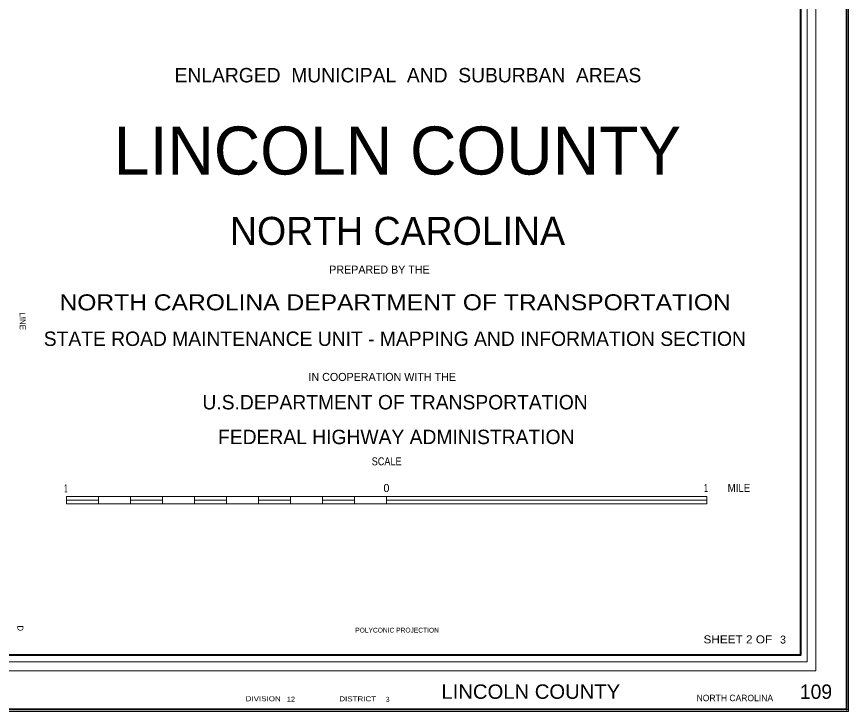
# Model space of a CAD drawing. Extents: x 363119 to 459937, y 174774 to 362671.
# Drawn here: x 443211 to 459937, y 239523 to 253492 of the extents above; entities that cross this region are included whole.
import ezdxf
from ezdxf.enums import TextEntityAlignment as Align

# ---------------------------------------------------------------- set-up
doc = ezdxf.new("R2010")
doc.units = 0
doc.header["$LTSCALE"] = 50
doc.header["$PDMODE"] = 32
doc.header["$PDSIZE"] = 25
doc.layers.add('1', color=7, linetype='Continuous', lineweight=25)
doc.layers.add('20', color=7, linetype='Continuous', lineweight=40)
doc.layers.add('12', color=7, linetype='Continuous')
doc.layers.add('7', color=7, linetype='Continuous')

msp = doc.modelspace()

# ---------------------------------------------------------------- linework, layer by layer
at = {"layer": '1', "lineweight": 13}
msp.add_lwpolyline([(459936.67, 239523.31), (363306.03, 239523.31), (363306.03, 295920.36), (459936.67, 295920.36)], close=True, dxfattribs=at)
at = {"layer": '1'}
msp.add_point((459901.67, 239558.32), dxfattribs=at)
at = {"layer": '20', "lineweight": 13}
for p, q in [((444214.54, 243695), (444214.54, 243844.75)), ((444214.54, 243844.75), (450651.91, 243844.75)), ((444214.54, 243769.88), (444858.27, 243769.88)), ((444214.54, 243695), (450651.91, 243695)), ((444858.27, 243695), (444858.27, 243844.75)), ((445502.01, 243695), (445502.01, 243844.75)), ((445502.01, 243769.88), (446145.75, 243769.88)), ((446145.75, 243695), (446145.75, 243844.75)), ((446789.49, 243695), (446789.49, 243844.75)), ((446789.49, 243769.88), (447433.22, 243769.88)), ((447433.22, 243695), (447433.22, 243844.75)), ((448076.96, 243695), (448076.96, 243844.75)), ((448076.96, 243769.88), (448720.7, 243769.88)), ((448720.7, 243695), (448720.7, 243844.75)), ((449364.44, 243695), (449364.44, 243844.75)), ((449364.44, 243769.88), (450008.17, 243769.88)), ((450008.17, 243695), (450008.17, 243844.75)), ((450651.91, 243769.88), (457089.29, 243769.88))]:
    msp.add_line(p, q, dxfattribs=at)
at = {"layer": '20'}
for points in [[(363341.03, 295885.36), (459901.67, 295885.36), (459901.67, 239558.32), (363341.03, 239558.32)], [(366528.88, 294776.39), (458976.17, 294776.39), (458976.17, 240650.03), (366528.88, 240650.03)]]:
    msp.add_lwpolyline(points, close=True, dxfattribs=at)
at = {"layer": '20', "lineweight": 13}
msp.add_lwpolyline([(366219.69, 295101.86), (366219.69, 240340.75), (366398.25, 240519.42), (366398.25, 294907.03), (459106.77, 294907.03), (459106.77, 240519.42), (366398.25, 240519.42), (366219.69, 240340.75), (459285.35, 240340.75), (459285.35, 295101.86)], close=True, dxfattribs=at)
for points in [[(450651.91, 243695), (457089.29, 243695), (457089.29, 243844.75)], [(450651.91, 243695), (450651.91, 243844.75), (457089.29, 243844.75)]]:
    msp.add_lwpolyline(points, dxfattribs=at)

# ---------------------------------------------------------------- texts
at = {"layer": '12'}
for s, height, rotation, p in [('ENLARGED  MUNICIPAL  AND  SUBURBAN  AREAS', 289.7, 0.002, (451080.23, 252170.05)), ('NORTH CAROLINA', 563.3, 0.007, (450870.32, 248903.06)), ('PREPARED BY THE', 161, 0.006, (450507.53, 248325.26)), ('STATE ROAD MAINTENANCE UNIT - MAPPING AND INFORMATION SECTION', 289.7, 0.002, (450816.45, 246870.85)), ('IN COOPERATION WITH THE', 161, 0.007, (450563.21, 246167.51)), ('U.S.DEPARTMENT OF TRANSPORTATION', 289.7, 0.006, (450821.23, 245594.5)), ('FEDERAL HIGHWAY ADMINISTRATION', 289.7, 0.006, (450844.93, 244896.64))]:
    msp.add_text(s, height=height, rotation=rotation, dxfattribs=at).set_placement(p, align=Align.CENTER)
msp.add_text('    LINCOLN COUNTY    ', height=965.6, dxfattribs=at).set_placement((450870.29, 250316.82), align=Align.CENTER)
at = {"layer": '12', "width": 1.15}
msp.add_text('NORTH CAROLINA DEPARTMENT OF TRANSPORTATION', height=321.8, rotation=0.007, dxfattribs=at).set_placement((450822.73, 247586.97), align=Align.CENTER)
at = {"layer": '20'}
for s, height, width, p in [('SCALE', 161, 0.85, (450651.7, 244469.72)), ('1', 161, 0.5, (444203.05, 243925.39)), ('1', 161, 0.5, (457073.7, 243936.33)), ('MILE', 161, 0.9, (457736.08, 243936.52)), ('SHEET 2 OF', 160.9, 1.1, (457714.03, 240890.33)), ('LINCOLN COUNTY     ', 289.7, 1.05, (453833.49, 239775.61)), ('DIVISION', 100, 1.2, (448170, 239727.27)), ('DISTRICT', 100, 1.2, (450070.37, 239724.97))]:
    msp.add_text(s, height=height, dxfattribs=dict(at, width=width)).set_placement(p, align=Align.CENTER)
for s, height, p in [('0', 161, (450648.02, 243933.68)), ('3  ', 160.9, (458682.14, 240886.42)), ('109', 289.7, (459285.8, 239774.27))]:
    msp.add_text(s, height=height, dxfattribs=at).set_placement(p, align=Align.CENTER)
msp.add_text('POLYCONIC PROJECTION', height=96.56, rotation=0.001, dxfattribs=at).set_placement((450861.94, 241108.14), align=Align.CENTER)
for s, height, p in [('NORTH CAROLINA', 128.7, (456884.44, 239728.16)), (' 3', 100, (450595.46, 239714.57))]:
    msp.add_text(s, height=height, dxfattribs=at).set_placement(p)
at = {"layer": '20', "width": 1.1}
msp.add_text('12', height=100, dxfattribs=at).set_placement((448645.73, 239718.02))
at = {"layer": '7'}
msp.add_text('LINE', height=120, rotation=271.221, dxfattribs=at).set_placement((443272.19, 247366.8), align=Align.CENTER)
at = {"layer": '7', "width": 0.95}
msp.add_text('D', height=120, rotation=269.984, dxfattribs=at).set_placement((443227.49, 241194.05), align=Align.CENTER)

doc.saveas('drawing.dxf')
